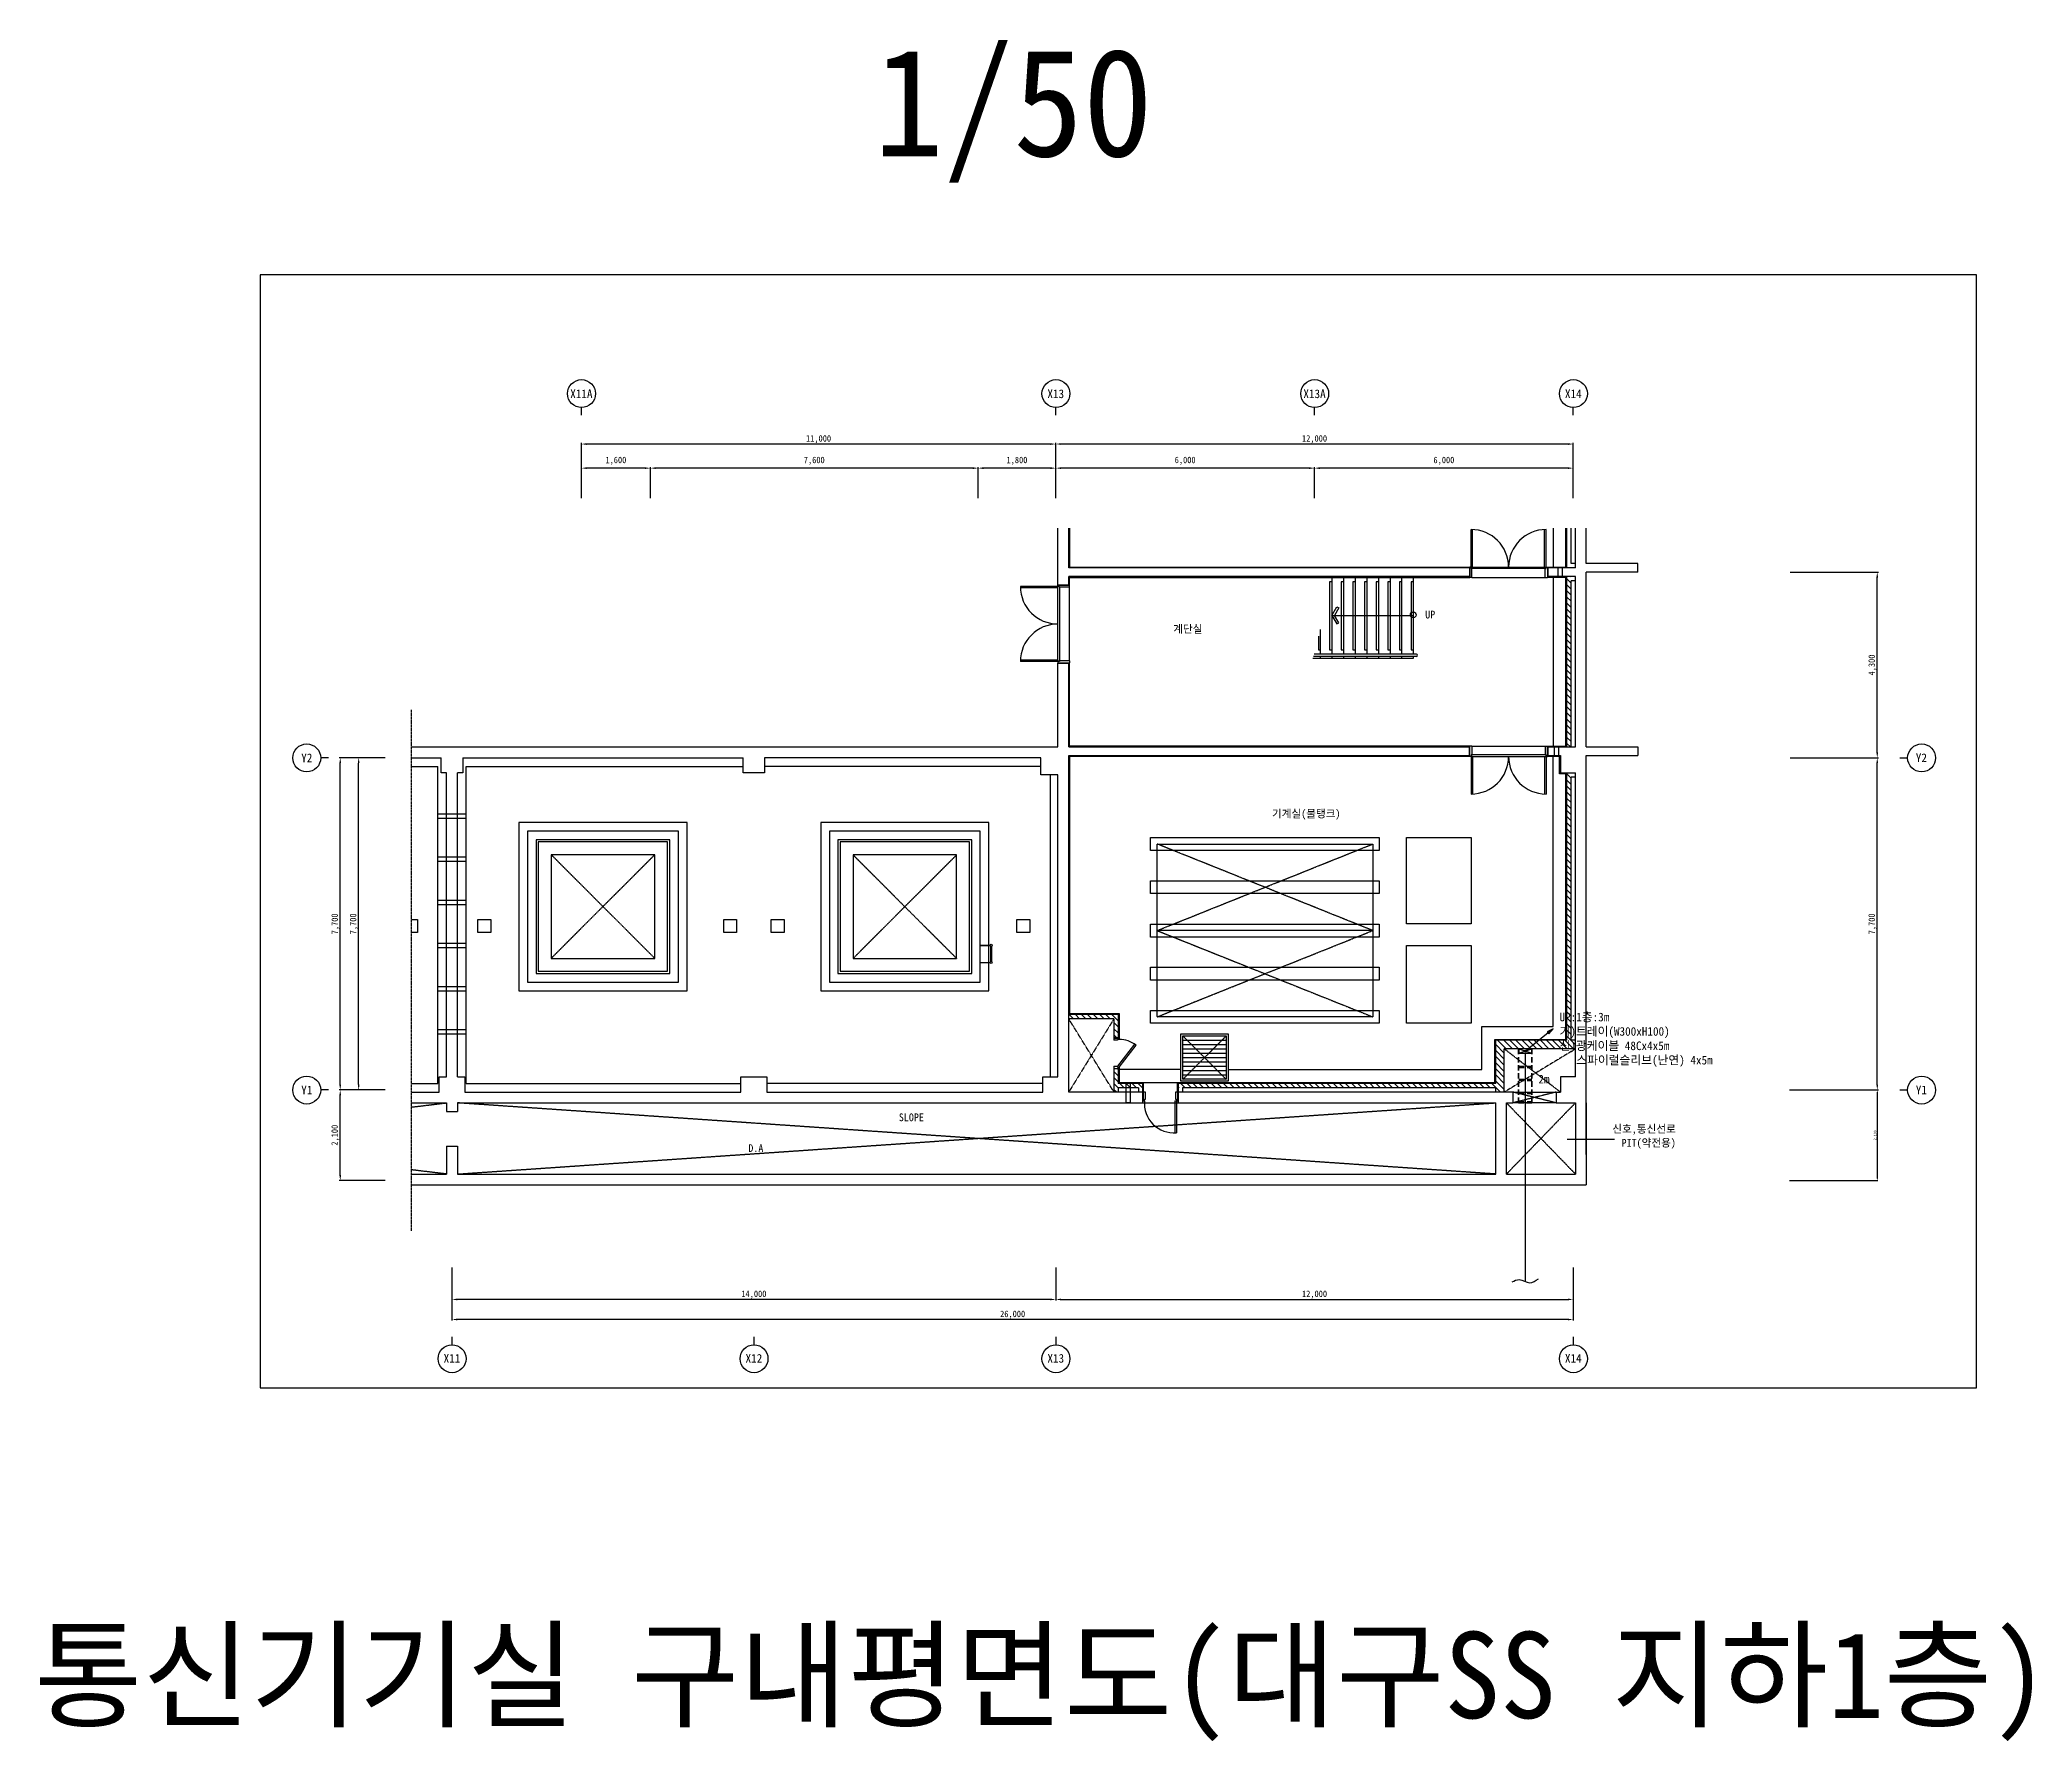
# Model space of a CAD drawing. Header units: millimetres. Extents: x -64220 to -18024, y 33494 to 72930.
import ezdxf
from ezdxf.enums import TextEntityAlignment as Align

# ---------------------------------------------------------------- set-up
doc = ezdxf.new("R2010")
doc.units = ezdxf.units.MM
for name, pattern in [('A-CENTR01', [2, 1.25, -0.25, 0.25, -0.25]), ('HID', [2.3, 1.5, -0.8]), ('HIDDEN2', [0.1875, 0.125, -0.0625])]:
    doc.linetypes.add(name, pattern=pattern)
for name, color, linetype in [('TN-LEAL', 1, 'Continuous'), ('TN-MACL', 6, 'A-CENTR01'), ('TN-TABL-LIN1', 4, 'Continuous'), ('TN-TEXT', 6, 'Continuous'), ('TT-CTRL-JUNT', 4, 'Continuous'), ('TT-TRAY', 4, 'Continuous'), ('TZ-BASE', 253, 'Continuous'), ('TZ-DIMS', 1, 'Continuous'), ('TZ-LEAL', 1, 'Continuous'), ('TZ-LEAT', 3, 'Continuous'), ('TZ-SYMB', 2, 'Continuous'), ('TZ-TEX2', 3, 'Continuous'), ('TZ-TEXT', 3, 'Continuous')]:
    doc.layers.add(name, color=color, linetype=linetype)
doc.layers.add('TX-PAPR', color=2, linetype='Continuous', plot=False)
doc.styles.get("Standard").update_dxf_attribs({"font": 'GulimChe.ttf'})
doc.dimstyles.new('D20', dxfattribs={"dimscale": 20, "dimtxt": 3, "dimasz": 2.5, "dimexe": 0.5, "dimexo": 0.5, "dimgap": 0.5, "dimtad": 1, "dimdec": 0, "dimzin": 1, "dimdsep": 46, "dimlunit": 6, "dimtxsty": 'Standard', "dimcen": 1, "dimclrd": 1, "dimclre": 1, "dimclrt": 3, "dimadec": 0, "dimazin": 0, "dimtfac": 1, "dimtdec": 0, "dimtix": 1, "dimtmove": 2, "dimatfit": 3, "dimfxl": 0, "dimtvp": 2, "dimlwd": -1, "dimlwe": -1, "dimarcsym": 0})
doc.dimstyles.new('D50', dxfattribs={"dimscale": 50, "dimtxt": 3, "dimasz": 2.5, "dimexe": 0.5, "dimexo": 0.5, "dimgap": 0.5, "dimtad": 1, "dimdec": 0, "dimzin": 1, "dimdsep": 46, "dimlunit": 6, "dimtxsty": 'Standard', "dimcen": 1, "dimclrd": 1, "dimclre": 1, "dimclrt": 3, "dimadec": 0, "dimazin": 0, "dimtfac": 1, "dimtdec": 0, "dimtix": 1, "dimtmove": 2, "dimatfit": 3, "dimfxl": 0, "dimtvp": 2, "dimlwd": -1, "dimlwe": -1, "dimarcsym": 0})
doc.dimstyles.new('ISO-25', dxfattribs={"dimscale": 50, "dimtxt": 3, "dimasz": 2, "dimexe": 0.3, "dimexo": 0.3, "dimgap": 1.25, "dimtad": 1, "dimdec": 0, "dimlunit": 6, "dimtxsty": 'Standard', "dimcen": 1, "dimdle": 0.3, "dimclrd": 1, "dimclre": 1, "dimclrt": 3, "dimaunit": 1, "dimadec": 0, "dimazin": 0, "dimtfac": 1, "dimtdec": 0, "dimtix": 1, "dimtmove": 2, "dimatfit": 3, "dimfxl": 0, "dimtvp": 2, "dimarcsym": 0})
pattern_1 = [(315, (-124605.21, 112672.57), (-70.71068, -70.71068), [])]

# ---------------------------------------------------------------- blocks, each defined once
blk = doc.blocks.new('*D1898')
at = {"layer": 'DEFPOINTS', "color": 0}
for p in [(-56828, 56289), (-56191, 56289), (-56191, 48589)]:
    blk.add_point(p, dxfattribs=at)
at = {"layer": 'TZ-DIMS', "color": 1}
for p, q in [((-56216, 56289), (-56853, 56289)), ((-56828, 48714), (-56828, 56164)), ((-56216, 48589), (-56853, 48589))]:
    blk.add_line(p, q, dxfattribs=at)
for points in [[(-56848, 56164), (-56807, 56164), (-56828, 56289)], [(-56848, 48714), (-56807, 48714), (-56828, 48589)]]:
    blk.add_solid(points, dxfattribs=at)
at = {"layer": 'TZ-DIMS', "color": 3, "insert": (-56939, 52439), "char_height": 150, "attachment_point": 5, "rotation": 90}
blk.add_mtext('7,700', dxfattribs=at)
blk = doc.blocks.new('*D1899')
at = {"layer": 'DEFPOINTS', "color": 0}
for p in [(-57255, 56289), (-56191, 56289), (-56191, 48589)]:
    blk.add_point(p, dxfattribs=at)
at = {"layer": 'TZ-DIMS', "color": 1}
for p, q in [((-56216, 56289), (-57280, 56289)), ((-57255, 48714), (-57255, 56164)), ((-56216, 48589), (-57280, 48589))]:
    blk.add_line(p, q, dxfattribs=at)
for points in [[(-57276, 56164), (-57235, 56164), (-57255, 56289)], [(-57276, 48714), (-57235, 48714), (-57255, 48589)]]:
    blk.add_solid(points, dxfattribs=at)
at = {"layer": 'TZ-DIMS', "color": 3, "insert": (-57366, 52439), "char_height": 150, "attachment_point": 5, "rotation": 90}
blk.add_mtext('7,700', dxfattribs=at)
blk = doc.blocks.new('*D1900')
at = {"layer": 'DEFPOINTS', "color": 0}
for p in [(-57255, 48589), (-56191, 48589), (-56191, 46489)]:
    blk.add_point(p, dxfattribs=at)
at = {"layer": 'TZ-DIMS', "color": 1}
for p, q in [((-56216, 48589), (-57280, 48589)), ((-57255, 46614), (-57255, 48464)), ((-56216, 46489), (-57280, 46489))]:
    blk.add_line(p, q, dxfattribs=at)
for points in [[(-57276, 48464), (-57235, 48464), (-57255, 48589)], [(-57276, 46614), (-57235, 46614), (-57255, 46489)]]:
    blk.add_solid(points, dxfattribs=at)
at = {"layer": 'TZ-DIMS', "color": 3, "insert": (-57367, 47539), "char_height": 150, "attachment_point": 5, "rotation": 90}
blk.add_mtext('2,100', dxfattribs=at)
blk = doc.blocks.new('*D2045')
at = {"layer": 'DEFPOINTS', "color": 0, "ltscale": 0.1}
for p in [(-23664, 56289), (-21616, 56289), (-23664, 48589)]:
    blk.add_point(p, dxfattribs=at)
at = {"layer": 'TZ-DIMS', "color": 1, "ltscale": 0.1}
for p, q in [((-23639, 56289), (-21591, 56289)), ((-21616, 48714), (-21616, 56164)), ((-23639, 48589), (-21591, 48589))]:
    blk.add_line(p, q, dxfattribs=at)
for points in [[(-21637, 56164), (-21595, 56164), (-21616, 56289)], [(-21637, 48714), (-21595, 48714), (-21616, 48589)]]:
    blk.add_solid(points, dxfattribs=at)
at = {"layer": 'TZ-DIMS', "color": 3, "ltscale": 0.1, "insert": (-21727, 52439), "char_height": 150, "attachment_point": 5, "rotation": 90}
blk.add_mtext('7,700', dxfattribs=at)
blk = doc.blocks.new('*D2046')
at = {"layer": 'DEFPOINTS', "color": 0, "ltscale": 0.1}
for p in [(-23664, 60589), (-21616, 60589), (-23664, 56289)]:
    blk.add_point(p, dxfattribs=at)
at = {"layer": 'TZ-DIMS', "color": 1, "ltscale": 0.1}
for p, q in [((-23639, 60589), (-21591, 60589)), ((-21616, 56414), (-21616, 60464)), ((-23639, 56289), (-21591, 56289))]:
    blk.add_line(p, q, dxfattribs=at)
for points in [[(-21637, 60464), (-21595, 60464), (-21616, 60589)], [(-21637, 56414), (-21595, 56414), (-21616, 56289)]]:
    blk.add_solid(points, dxfattribs=at)
at = {"layer": 'TZ-DIMS', "color": 3, "ltscale": 0.1, "insert": (-21727, 58439), "char_height": 150, "attachment_point": 5, "rotation": 90}
blk.add_mtext('4,300', dxfattribs=at)
blk = doc.blocks.new('*D2047')
at = {"layer": 'DEFPOINTS', "color": 0, "ltscale": 0.1}
for p in [(-40664, 63561), (-40664, 62285), (-28664, 62285)]:
    blk.add_point(p, dxfattribs=at)
at = {"layer": 'TZ-DIMS', "color": 1, "ltscale": 0.1}
for p, q in [((-40664, 62310), (-40664, 63586)), ((-28789, 63561), (-40539, 63561)), ((-28664, 62310), (-28664, 63586))]:
    blk.add_line(p, q, dxfattribs=at)
for points in [[(-40539, 63581), (-40539, 63540), (-40664, 63561)], [(-28789, 63581), (-28789, 63540), (-28664, 63561)]]:
    blk.add_solid(points, dxfattribs=at)
at = {"layer": 'TZ-DIMS', "color": 3, "ltscale": 0.1, "insert": (-34664, 63672), "char_height": 150, "attachment_point": 5, "rotation": 0}
blk.add_mtext('12,000', dxfattribs=at)
blk = doc.blocks.new('*D2048')
at = {"layer": 'DEFPOINTS', "color": 0, "ltscale": 0.1}
for p in [(-51664, 63561), (-51664, 62285), (-40664, 62285)]:
    blk.add_point(p, dxfattribs=at)
at = {"layer": 'TZ-DIMS', "color": 1, "ltscale": 0.1}
for p, q in [((-51664, 62310), (-51664, 63586)), ((-40789, 63561), (-51539, 63561)), ((-40664, 62310), (-40664, 63586))]:
    blk.add_line(p, q, dxfattribs=at)
for points in [[(-51539, 63581), (-51539, 63540), (-51664, 63561)], [(-40789, 63581), (-40789, 63540), (-40664, 63561)]]:
    blk.add_solid(points, dxfattribs=at)
at = {"layer": 'TZ-DIMS', "color": 3, "ltscale": 0.1, "insert": (-46164, 63672), "char_height": 150, "attachment_point": 5, "rotation": 0}
blk.add_mtext('11,000', dxfattribs=at)
blk = doc.blocks.new('*D2049')
at = {"layer": 'DEFPOINTS', "color": 0, "ltscale": 0.1}
for p in [(-34664, 63002), (-34664, 62285), (-28664, 62285)]:
    blk.add_point(p, dxfattribs=at)
at = {"layer": 'TZ-DIMS', "color": 1, "ltscale": 0.1}
for p, q in [((-34664, 62310), (-34664, 63027)), ((-28789, 63002), (-34539, 63002)), ((-28664, 62310), (-28664, 63027))]:
    blk.add_line(p, q, dxfattribs=at)
for points in [[(-34539, 63023), (-34539, 62982), (-34664, 63002)], [(-28789, 63023), (-28789, 62982), (-28664, 63002)]]:
    blk.add_solid(points, dxfattribs=at)
at = {"layer": 'TZ-DIMS', "color": 3, "ltscale": 0.1, "insert": (-31664, 63173), "char_height": 150, "attachment_point": 5, "rotation": 0}
blk.add_mtext('6,000', dxfattribs=at)
blk = doc.blocks.new('*D2050')
at = {"layer": 'DEFPOINTS', "color": 0, "ltscale": 0.1}
for p in [(-40664, 63002), (-40664, 62285), (-34664, 62285)]:
    blk.add_point(p, dxfattribs=at)
at = {"layer": 'TZ-DIMS', "color": 1, "ltscale": 0.1}
for p, q in [((-40664, 62310), (-40664, 63027)), ((-34789, 63002), (-40539, 63002)), ((-34664, 62310), (-34664, 63027))]:
    blk.add_line(p, q, dxfattribs=at)
for points in [[(-40539, 63023), (-40539, 62982), (-40664, 63002)], [(-34789, 63023), (-34789, 62982), (-34664, 63002)]]:
    blk.add_solid(points, dxfattribs=at)
at = {"layer": 'TZ-DIMS', "color": 3, "ltscale": 0.1, "insert": (-37664, 63173), "char_height": 150, "attachment_point": 5, "rotation": 0}
blk.add_mtext('6,000', dxfattribs=at)
blk = doc.blocks.new('*D2051')
at = {"layer": 'DEFPOINTS', "color": 0, "ltscale": 0.1}
for p in [(-42464, 63002), (-42464, 62285), (-40664, 62285)]:
    blk.add_point(p, dxfattribs=at)
at = {"layer": 'TZ-DIMS', "color": 1, "ltscale": 0.1}
for p, q in [((-42464, 62310), (-42464, 63027)), ((-40789, 63002), (-42339, 63002)), ((-40664, 62310), (-40664, 63027))]:
    blk.add_line(p, q, dxfattribs=at)
for points in [[(-42339, 63023), (-42339, 62982), (-42464, 63002)], [(-40789, 63023), (-40789, 62982), (-40664, 63002)]]:
    blk.add_solid(points, dxfattribs=at)
at = {"layer": 'TZ-DIMS', "color": 3, "ltscale": 0.1, "insert": (-41564, 63173), "char_height": 150, "attachment_point": 5, "rotation": 0}
blk.add_mtext('1,800', dxfattribs=at)
blk = doc.blocks.new('*D2052')
at = {"layer": 'DEFPOINTS', "color": 0, "ltscale": 0.1}
for p in [(-50064, 63002), (-50064, 62285), (-42464, 62285)]:
    blk.add_point(p, dxfattribs=at)
at = {"layer": 'TZ-DIMS', "color": 1, "ltscale": 0.1}
for p, q in [((-50064, 62310), (-50064, 63027)), ((-42589, 63002), (-49939, 63002)), ((-42464, 62310), (-42464, 63027))]:
    blk.add_line(p, q, dxfattribs=at)
for points in [[(-49939, 63023), (-49939, 62982), (-50064, 63002)], [(-42589, 63023), (-42589, 62982), (-42464, 63002)]]:
    blk.add_solid(points, dxfattribs=at)
at = {"layer": 'TZ-DIMS', "color": 3, "ltscale": 0.1, "insert": (-46264, 63173), "char_height": 150, "attachment_point": 5, "rotation": 0}
blk.add_mtext('7,600', dxfattribs=at)
blk = doc.blocks.new('*D2053')
at = {"layer": 'DEFPOINTS', "color": 0, "ltscale": 0.1}
for p in [(-51664, 63002), (-51664, 62285), (-50064, 62285)]:
    blk.add_point(p, dxfattribs=at)
at = {"layer": 'TZ-DIMS', "color": 1, "ltscale": 0.1}
for p, q in [((-51664, 62310), (-51664, 63027)), ((-50189, 63002), (-51539, 63002)), ((-50064, 62310), (-50064, 63027))]:
    blk.add_line(p, q, dxfattribs=at)
for points in [[(-51539, 63023), (-51539, 62982), (-51664, 63002)], [(-50189, 63023), (-50189, 62982), (-50064, 63002)]]:
    blk.add_solid(points, dxfattribs=at)
at = {"layer": 'TZ-DIMS', "color": 3, "ltscale": 0.1, "insert": (-50864, 63173), "char_height": 150, "attachment_point": 5, "rotation": 0}
blk.add_mtext('1,600', dxfattribs=at)
blk = doc.blocks.new('*D2042')
at = {"layer": 'DEFPOINTS', "color": 0, "ltscale": 0.1}
for p in [(-40664, 44500), (-28664, 44500), (-28664, 43732)]:
    blk.add_point(p, dxfattribs=at)
at = {"layer": 'TZ-DIMS', "color": 1, "ltscale": 0.1}
for p, q in [((-40664, 44475), (-40664, 43707)), ((-28664, 44475), (-28664, 43707)), ((-40539, 43732), (-28789, 43732))]:
    blk.add_line(p, q, dxfattribs=at)
for points in [[(-40539, 43753), (-40539, 43712), (-40664, 43732)], [(-28789, 43753), (-28789, 43712), (-28664, 43732)]]:
    blk.add_solid(points, dxfattribs=at)
at = {"layer": 'TZ-DIMS', "color": 3, "ltscale": 0.1, "insert": (-34664, 43844), "char_height": 150, "attachment_point": 5}
blk.add_mtext('12,000', dxfattribs=at)
blk = doc.blocks.new('*D2043')
at = {"layer": 'DEFPOINTS', "color": 0, "ltscale": 0.1}
for p in [(-54664, 44500), (-40664, 44500), (-54664, 43732)]:
    blk.add_point(p, dxfattribs=at)
at = {"layer": 'TZ-DIMS', "color": 1, "ltscale": 0.1}
for p, q in [((-54664, 44475), (-54664, 43707)), ((-40664, 44475), (-40664, 43707)), ((-40789, 43732), (-54539, 43732))]:
    blk.add_line(p, q, dxfattribs=at)
for points in [[(-54539, 43753), (-54539, 43712), (-54664, 43732)], [(-40789, 43753), (-40789, 43712), (-40664, 43732)]]:
    blk.add_solid(points, dxfattribs=at)
at = {"layer": 'TZ-DIMS', "color": 3, "ltscale": 0.1, "insert": (-47664, 43844), "char_height": 150, "attachment_point": 5, "rotation": 0}
blk.add_mtext('14,000', dxfattribs=at)
blk = doc.blocks.new('*D2044')
at = {"layer": 'DEFPOINTS', "color": 0, "ltscale": 0.1}
for p in [(-54664, 44500), (-28664, 44500), (-54664, 43267)]:
    blk.add_point(p, dxfattribs=at)
at = {"layer": 'TZ-DIMS', "color": 1, "ltscale": 0.1}
for p, q in [((-54664, 44475), (-54664, 43242)), ((-28664, 44475), (-28664, 43242)), ((-28789, 43267), (-54539, 43267))]:
    blk.add_line(p, q, dxfattribs=at)
for points in [[(-54539, 43288), (-54539, 43247), (-54664, 43267)], [(-28789, 43288), (-28789, 43247), (-28664, 43267)]]:
    blk.add_solid(points, dxfattribs=at)
at = {"layer": 'TZ-DIMS', "color": 3, "ltscale": 0.1, "insert": (-41664, 43379), "char_height": 150, "attachment_point": 5, "rotation": 0}
blk.add_mtext('26,000', dxfattribs=at)
blk = doc.blocks.new('*D2054')
at = {"layer": 'DEFPOINTS', "color": 0}
for p in [(-23664, 48589), (-23664, 46489), (-21616, 46489)]:
    blk.add_point(p, dxfattribs=at)
at = {"layer": 'TZ-DIMS', "color": 1}
for p, q in [((-23654, 48589), (-21606, 48589)), ((-21616, 48539), (-21616, 46539)), ((-23654, 46489), (-21606, 46489))]:
    blk.add_line(p, q, dxfattribs=at)
for points in [[(-21624, 48539), (-21607, 48539), (-21616, 48589)], [(-21624, 46539), (-21607, 46539), (-21616, 46489)]]:
    blk.add_solid(points, dxfattribs=at)
at = {"layer": 'TZ-DIMS', "color": 3, "insert": (-21660, 47539), "char_height": 60, "attachment_point": 5, "rotation": 90}
blk.add_mtext('2,100', dxfattribs=at)

msp = doc.modelspace()

# ---------------------------------------------------------------- hatches: boundary and pattern name
at = {"layer": 'TZ-BASE'}
h = msp.add_hatch(dxfattribs=at)
h.set_pattern_fill('ANSI31', color=256, scale=100, style=0)
h.set_pattern_definition(pattern_1)
h.paths.add_polyline_path([(-28714, 56539.4), (-28814, 56539.4), (-28814, 59119), (-28714, 59119)])
h.paths.add_polyline_path([(-28714, 59119), (-28814, 59119), (-28814, 60489.4), (-28714, 60489.4)])
h = msp.add_hatch(dxfattribs=at)
h.set_pattern_fill('ANSI31', color=256, scale=100, style=0)
h.set_pattern_definition(pattern_1)
h.paths.add_polyline_path([(-39214, 49799.4), (-39314, 49799.4), (-39314, 50239.4), (-40364, 50239.4), (-40364, 50339.4), (-39214, 50339.4)])
h.paths.add_polyline_path([(-30264, 48539.4), (-30464, 48539.4), (-30464, 48639.4), (-36299.1, 48639.4), (-36299.1, 48739.4), (-30464, 48739.4), (-30464, 49739.4), (-29352.6, 49739.4), (-29352.6, 49539.4), (-30264, 49539.4)])
h.paths.add_polyline_path([(-28614, 49539.4), (-29352.6, 49539.4), (-29352.6, 49739.4), (-28814, 49739.4), (-28814, 53465), (-28714, 53465), (-28714, 49739.4), (-28614, 49739.4)])
h.paths.add_polyline_path([(-37826.4, 48639.4), (-37826.4, 48739.4), (-36299.1, 48739.4), (-36299.1, 48639.4)])
h.paths.add_polyline_path([(-38646.4, 48739.4), (-38646.4, 48639.4), (-39214, 48639.4), (-39214, 48539.4), (-39314, 48539.4), (-39314, 49079.4), (-39214, 49079.4), (-39214, 48739.4)])
h.paths.add_polyline_path([(-28714, 55939.4), (-28814, 55939.4), (-28814, 53465), (-28714, 53465)])
at = {"layer": 'TZ-SYMB'}
msp.add_hatch(color=256, dxfattribs=at).paths.add_polyline_path([(-29132.2, 50004), (-29267, 49935.8), (-29228.2, 49887.3)])

# ---------------------------------------------------------------- linework, layer by layer
at = {"layer": 'TN-MACL', "ltscale": 5, "flags": 128}
msp.add_lwpolyline([(-55600.1, 45324.6), (-55600.1, 57402)], dxfattribs=at)
at = {"layer": 'TN-TABL-LIN1', "const_width": 30, "flags": 128}
msp.add_lwpolyline([(-29774.4, 49439.4), (-29774.4, 44146.4)], dxfattribs=at)
at = {"layer": 'TN-TABL-LIN1'}
msp.add_spline([(-30083.5, 44137.6), (-29917.3, 44193), (-29677.3, 44119.2), (-29474.3, 44211.4)], degree=3, dxfattribs=at)
at = {"layer": 'TT-CTRL-JUNT', "ltscale": 3}
msp.add_lwpolyline([(-29624.4, 49439.4), (-29624.4, 49539.4), (-29924.4, 49539.4), (-29924.4, 49439.4)], close=True, dxfattribs=at)
for points in [[(-29924.4, 49539.4), (-29624.4, 49439.4)], [(-29924.4, 49439.4), (-29624.4, 49539.4)]]:
    msp.add_lwpolyline(points, dxfattribs=at)
at = {"layer": 'TT-TRAY', "linetype": 'HIDDEN2', "ltscale": 1000}
for p, q in [((-29924.4, 49139.4), (-29624.4, 49139.4)), ((-29924.4, 49109.4), (-29624.4, 49109.4)), ((-29924.4, 48839.4), (-29624.4, 48839.4)), ((-29924.4, 48809.4), (-29624.4, 48809.4)), ((-29924.4, 48539.4), (-29624.4, 48539.4)), ((-29924.4, 48509.4), (-29624.4, 48509.4)), ((-29934.4, 48289.4), (-29614.4, 48289.4)), ((-29924.4, 48319.4), (-29624.4, 48319.4))]:
    msp.add_line(p, q, dxfattribs=at)
for points in [[(-29934.4, 48289.4), (-29934.4, 49539.4)], [(-29924.4, 48289.4), (-29924.4, 49539.4)], [(-29624.4, 48289.4), (-29624.4, 49539.4)], [(-29614.4, 48289.4), (-29614.4, 49539.4)]]:
    msp.add_lwpolyline(points, dxfattribs=at)
at = {"layer": 'TX-PAPR'}
msp.add_lwpolyline([(-59113.3, 41684.2), (-19313.3, 41684.2), (-19313.3, 67484.2), (-59113.3, 67484.2)], close=True, dxfattribs=at)
at = {"layer": 'TZ-BASE'}
for p, q in [((-40614, 60299.4), (-40614, 61607.5)), ((-40364, 60689.4), (-40364, 61607.5)), ((-40344, 61607.5), (-40344, 60709.4)), ((-31034.6, 60709.4), (-31034.6, 61580)), ((-30999.4, 60709.4), (-30999.4, 61579.3)), ((-29328.6, 60709.4), (-29328.6, 61579.3)), ((-29293.4, 60709.4), (-29293.4, 61580)), ((-29134, 61607.5), (-29134, 60709.4)), ((-28834, 60709.4), (-28834, 61607.5)), ((-28814, 60689.4), (-28814, 61607.5)), ((-28714, 60789.4), (-28714, 61607.5)), ((-28614, 60689.4), (-28614, 61607.5)), ((-28364, 60789.4), (-28364, 61607.5)), ((-31074, 60689.4), (-40364, 60689.4)), ((-40344, 60709.4), (-31064, 60709.4)), ((-31074, 60689.4), (-31074, 60489.4)), ((-31064, 60709.4), (-31064, 60469.4)), ((-31034.6, 60709.4), (-31064, 60709.4)), ((-30999.4, 60709.4), (-31034.6, 60709.4)), ((-31034.6, 60673.5), (-31034.6, 60709.4)), ((-31014.1, 60673.5), (-31034.6, 60673.5)), ((-31014.1, 60469.4), (-31014.1, 60673.5)), ((-29313.9, 60673.5), (-31014.1, 60673.5)), ((-30999.4, 60709.4), (-29328.6, 60709.4)), ((-29328.6, 60709.4), (-29293.4, 60709.4)), ((-29313.9, 60469.4), (-29313.9, 60673.5)), ((-29313.9, 60673.5), (-29293.4, 60673.5)), ((-29293.4, 60673.5), (-29293.4, 60709.4)), ((-29293.4, 60709.4), (-29264, 60709.4)), ((-29264, 60709.4), (-29264, 60469.4)), ((-29264, 60709.4), (-28834, 60709.4)), ((-28614, 60689.4), (-29254, 60689.4)), ((-29254, 60689.4), (-29254, 60489.4)), ((-29024.7, 60689.4), (-29024.7, 60489.4)), ((-28924.7, 60689.4), (-28924.7, 60489.4)), ((-28614, 60789.4), (-28714, 60789.4)), ((-27164, 60789.4), (-28364, 60789.4)), ((-27164, 60589.4), (-28364, 60589.4)), ((-28364, 56539.4), (-28364, 60589.4)), ((-27164, 60589.4), (-27164, 60789.4)), ((-40614, 60260), (-41484.6, 60260)), ((-40614, 60224.8), (-41483.9, 60224.8)), ((-40614, 60299.4), (-40364, 60299.4)), ((-40614, 60289.4), (-40344, 60289.4)), ((-40614, 60260), (-40614, 60289.4)), ((-40614, 60224.8), (-40614, 60260)), ((-40578.1, 60260), (-40614, 60260)), ((-40614, 58554), (-40614, 60224.8)), ((-40578.1, 60239.5), (-40578.1, 60260)), ((-40344, 60239.5), (-40578.1, 60239.5)), ((-40578.1, 60239.5), (-40578.1, 58539.3)), ((-31074, 60489.4), (-40364, 60489.4)), ((-40364, 60299.4), (-40364, 60489.4)), ((-40344, 60289.4), (-40344, 60469.4)), ((-40344, 60469.4), (-31064, 60469.4)), ((-40344, 60239.5), (-40344, 60289.4)), ((-40344, 58539.3), (-40344, 60239.5)), ((-34264, 60369.4), (-34314, 60369.4)), ((-34314, 60369.4), (-34314, 58789.4)), ((-34264, 60469.4), (-34264, 58689.4)), ((-33994, 60369.4), (-34044, 60369.4)), ((-34044, 60369.4), (-34044, 58789.4)), ((-33994, 60469.4), (-33994, 58689.4)), ((-33724, 60369.4), (-33774, 60369.4)), ((-33774, 60369.4), (-33774, 58789.4)), ((-33724, 60469.4), (-33724, 58689.4)), ((-33454, 60369.4), (-33504, 60369.4)), ((-33504, 60369.4), (-33504, 58789.4)), ((-33454, 60469.4), (-33454, 58689.4)), ((-33184, 60369.4), (-33234, 60369.4)), ((-33234, 60369.4), (-33234, 58789.4)), ((-33184, 60469.4), (-33184, 58689.4)), ((-32914, 60369.4), (-32964, 60369.4)), ((-32964, 60369.4), (-32964, 58789.4)), ((-32914, 60469.4), (-32914, 58689.4)), ((-32644, 60369.4), (-32694, 60369.4)), ((-32694, 60369.4), (-32694, 58789.4)), ((-32644, 60469.4), (-32644, 58689.4)), ((-32374, 60369.4), (-32424, 60369.4)), ((-32424, 60369.4), (-32424, 58789.4)), ((-32374, 60469.4), (-32374, 58689.4)), ((-31014.1, 60469.4), (-31064, 60469.4)), ((-31014.1, 60469.4), (-29313.9, 60469.4)), ((-29313.9, 60469.4), (-29264, 60469.4)), ((-28834, 60469.4), (-29264, 60469.4)), ((-28614, 60489.4), (-29254, 60489.4)), ((-29134, 60469.4), (-29134, 56559.4)), ((-28834, 56559.4), (-28834, 60469.4)), ((-28814, 56539.4), (-28814, 60489.4)), ((-28714, 56539.4), (-28714, 60389.4)), ((-28614, 60389.4), (-28714, 60389.4)), ((-28614, 56539.4), (-28614, 60489.4)), ((-34264, 59589.4), (-34148.7, 59789.2)), ((-34099, 59760.5), (-34198, 59589)), ((-34148.7, 59789.2), (-34099, 59760.5)), ((-34534, 59262.9), (-34534, 58689.4)), ((-34264, 59589.4), (-32374, 59589.4)), ((-34264, 59589.4), (-34148.7, 59389.6)), ((-34099, 59418.3), (-34198, 59589.8)), ((-34148.7, 59389.6), (-34099, 59418.3)), ((-32299, 58689.4), (-34675.5, 58689.4)), ((-34572.7, 59105.9), (-34572.7, 58789.4)), ((-34572.7, 58789.4), (-34534, 58789.4)), ((-34314, 58789.4), (-34264, 58789.4)), ((-34044, 58789.4), (-33994, 58789.4)), ((-33774, 58789.4), (-33724, 58789.4)), ((-33504, 58789.4), (-33454, 58789.4)), ((-33234, 58789.4), (-33184, 58789.4)), ((-32964, 58789.4), (-32914, 58789.4)), ((-32694, 58789.4), (-32644, 58789.4)), ((-32424, 58789.4), (-32374, 58789.4)), ((-40614, 58518.8), (-41484.6, 58518.8)), ((-40614, 58554), (-41483.9, 58554)), ((-40614, 58554), (-40614, 58518.8)), ((-40578.1, 58518.8), (-40614, 58518.8)), ((-40614, 58518.8), (-40614, 58489.4)), ((-40614, 58489.4), (-40344, 58489.4)), ((-40614, 56539.4), (-40614, 58479.4)), ((-40614, 58479.4), (-40364, 58479.4)), ((-40344, 58539.3), (-40578.1, 58539.3)), ((-40578.1, 58539.3), (-40578.1, 58518.8)), ((-40364, 56539.4), (-40364, 58479.4)), ((-40344, 58539.3), (-40344, 58489.4)), ((-40344, 56559.4), (-40344, 58489.4)), ((-32374, 58589.4), (-34700.2, 58589.4)), ((-32299, 58639.4), (-34687.8, 58639.4)), ((-34534, 58639.4), (-34534, 58589.4)), ((-34264, 58639.4), (-34264, 58589.4)), ((-33994, 58639.4), (-33994, 58589.4)), ((-33724, 58639.4), (-33724, 58589.4)), ((-33454, 58639.4), (-33454, 58589.4)), ((-33184, 58639.4), (-33184, 58589.4)), ((-32914, 58639.4), (-32914, 58589.4)), ((-32644, 58639.4), (-32644, 58589.4)), ((-32374, 58639.4), (-32374, 58589.4)), ((-55600.1, 56539.4), (-40614, 56539.4)), ((-40364, 56539.4), (-31074, 56539.4)), ((-31064, 56559.4), (-40344, 56559.4)), ((-31074, 56339.4), (-31074, 56539.4)), ((-31074, 56339.4), (-31074, 56539.4)), ((-31014.1, 56559.4), (-31064, 56559.4)), ((-31064, 56319.4), (-31064, 56559.4)), ((-31014.1, 56559.4), (-31014.1, 56355.3)), ((-31014.1, 56559.4), (-29313.9, 56559.4)), ((-29313.9, 56559.4), (-29264, 56559.4)), ((-29313.9, 56559.4), (-29313.9, 56355.3)), ((-29264, 56319.4), (-29264, 56559.4)), ((-29264, 56559.4), (-28834, 56559.4)), ((-29264, 56319.4), (-29264, 56559.4)), ((-29254, 56539.4), (-29254, 56339.4)), ((-29254, 56539.4), (-28614, 56539.4)), ((-29100.4, 56339.4), (-29100.4, 56539.4)), ((-29000.4, 56339.4), (-29000.4, 56539.4)), ((-28364, 56539.4), (-27164, 56539.4)), ((-27164, 56539.4), (-27164, 56339.4)), ((-55600.1, 56289.4), (-54914, 56289.4)), ((-55600.1, 56089.4), (-54989, 56089.4)), ((-54989, 48739.4), (-54989, 56089.4)), ((-54789, 48889.4), (-54789, 55939.4)), ((-54539, 48889.4), (-54539, 55939.4)), ((-54414, 56289.4), (-47914, 56289.4)), ((-54339, 48739.4), (-54339, 56089.4)), ((-54339, 56089.4), (-47914, 56089.4)), ((-47914, 55939.4), (-47914, 56289.4)), ((-47664, 55939.4), (-47914, 55939.4)), ((-47414, 55939.4), (-47664, 55939.4)), ((-41014, 56289.4), (-47414, 56289.4)), ((-47414, 56289.4), (-47414, 55939.4)), ((-41014, 56089.4), (-47414, 56089.4)), ((-41014, 55889.4), (-41014, 56289.4)), ((-40364, 56339.4), (-31074, 56339.4)), ((-40364, 48539.4), (-40364, 56339.4)), ((-31064, 56319.4), (-40344, 56319.4)), ((-40344, 56319.4), (-40344, 50359.4)), ((-31034.6, 56319.4), (-31064, 56319.4)), ((-31014.1, 56355.3), (-31034.6, 56355.3)), ((-31034.6, 56355.3), (-31034.6, 56319.4)), ((-30999.4, 56319.4), (-31034.6, 56319.4)), ((-31034.6, 56319.4), (-31034.6, 55448.8)), ((-29313.9, 56355.3), (-31014.1, 56355.3)), ((-30999.4, 56319.4), (-30999.4, 55449.5)), ((-30999.4, 56319.4), (-29328.6, 56319.4)), ((-29328.6, 56319.4), (-29293.4, 56319.4)), ((-29328.6, 56319.4), (-29328.6, 55449.5)), ((-29313.9, 56355.3), (-29293.4, 56355.3)), ((-29293.4, 56355.3), (-29293.4, 56319.4)), ((-29293.4, 56319.4), (-29293.4, 55448.8)), ((-29293.4, 56319.4), (-29264, 56319.4)), ((-28984, 56319.4), (-29264, 56319.4)), ((-29254, 56339.4), (-28964, 56339.4)), ((-29134, 50059.4), (-29134, 56319.4)), ((-28984, 56271.1), (-28984, 56319.5)), ((-28984, 55919.4), (-28984, 56319.4)), ((-28984, 55919.4), (-28984, 56319.4)), ((-28834, 55919.4), (-28984, 55919.4)), ((-28834, 55919.4), (-28984, 55919.4)), ((-28964, 56339.4), (-28964, 55939.4)), ((-28964, 56339.4), (-28964, 55939.4)), ((-28964, 55939.4), (-28614, 55939.4)), ((-28964, 55939.4), (-28614, 55939.4)), ((-28834, 49759.4), (-28834, 55919.4)), ((-28814, 49739.4), (-28814, 55939.4)), ((-28614, 48889.4), (-28614, 55939.4)), ((-28364, 47089.4), (-28364, 56339.4)), ((-28364, 56339.4), (-27164, 56339.4)), ((-40614, 55889.4), (-41014, 55889.4)), ((-40789, 48889.4), (-40789, 55889.4)), ((-40614, 48889.4), (-40614, 55889.4)), ((-28714, 49739.4), (-28714, 55839.4)), ((-28614, 55839.4), (-28714, 55839.4)), ((-42414, 54589.4), (-45914, 54589.4)), ((-45914, 54589.4), (-45914, 51089.4)), ((-42414, 51089.4), (-42414, 54589.4)), ((-49614, 54389.4), (-52714, 54389.4)), ((-52714, 54389.4), (-52714, 51289.4)), ((-49664, 54339.4), (-52664, 54339.4)), ((-52664, 54339.4), (-52664, 51339.4)), ((-49664, 51339.4), (-49664, 54339.4)), ((-49614, 51289.4), (-49614, 54389.4)), ((-42614, 54389.4), (-45714, 54389.4)), ((-45714, 54389.4), (-45714, 51289.4)), ((-42664, 54339.4), (-45664, 54339.4)), ((-45664, 54339.4), (-45664, 51339.4)), ((-42664, 51339.4), (-42664, 54339.4)), ((-42614, 51289.4), (-42614, 54389.4)), ((-49964, 54039.4), (-52364, 54039.4)), ((-52364, 54039.4), (-52364, 51639.4)), ((-49964, 51639.4), (-49964, 54039.4)), ((-42964, 54039.4), (-45364, 54039.4)), ((-45364, 54039.4), (-45364, 51639.4)), ((-42964, 51639.4), (-42964, 54039.4)), ((-33313.9, 52283.5), (-38313.9, 52283.5)), ((-42413, 51945.4), (-42187.8, 51945.4)), ((-42413, 51939.4), (-42187.8, 51939.4)), ((-42175.5, 51920.8), (-42175.5, 51564.1)), ((-42150.5, 51920.8), (-42150.5, 51564.1)), ((-52714, 51289.4), (-49614, 51289.4)), ((-52664, 51339.4), (-49664, 51339.4)), ((-52364, 51639.4), (-49964, 51639.4)), ((-45714, 51289.4), (-42614, 51289.4)), ((-45664, 51339.4), (-42664, 51339.4)), ((-45364, 51639.4), (-42964, 51639.4)), ((-42413, 51545.4), (-42187.8, 51545.4)), ((-42413, 51539.4), (-42187.8, 51539.4)), ((-45914, 51089.4), (-42414, 51089.4)), ((-40344, 50359.4), (-39194, 50359.4)), ((-39194, 50359.4), (-39194, 49789.4)), ((-39214, 50339.4), (-40364, 50339.4)), ((-39314, 50239.4), (-40364, 50239.4)), ((-39314, 50239.4), (-39314, 49799.4)), ((-39214, 50339.4), (-39214, 49799.4)), ((-30784, 49059.4), (-30784, 50059.4)), ((-30784, 50059.4), (-29134, 50059.4)), ((-39214, 49799.4), (-39314, 49799.4)), ((-39314, 49789.4), (-39314, 49739.5)), ((-39314, 49789.4), (-39194, 49789.4)), ((-39229.9, 49739.5), (-39314, 49739.5)), ((-39229.9, 49760), (-39229.9, 49739.5)), ((-39194, 49760), (-39229.9, 49760)), ((-39229.9, 49760), (-39229.9, 49739.5)), ((-39221.9, 49140.3), (-38831.7, 49647.9)), ((-39194, 49789.4), (-39194, 49760)), ((-39194, 49118.8), (-38803.2, 49627.2)), ((-37714.4, 49739.4), (-36714.4, 49739.4)), ((-37714.4, 49639.4), (-36714.4, 49639.4)), ((-37714.4, 49539.4), (-36714.4, 49539.4)), ((-37714.4, 49439.4), (-36714.4, 49439.4)), ((-30484, 48759.4), (-30484, 49759.4)), ((-30484, 49759.4), (-28834, 49759.4)), ((-28814, 49739.4), (-30464, 49739.4)), ((-30464, 48739.4), (-30464, 49739.4)), ((-28614, 49539.4), (-30264, 49539.4)), ((-30264, 48539.4), (-30264, 49539.4)), ((-28614, 49739.4), (-28714, 49739.4)), ((-39314, 49139.3), (-39314, 49089.4)), ((-39314, 49139.3), (-39229.9, 49139.3)), ((-39314, 49089.4), (-39194, 49089.4)), ((-39314, 49079.4), (-39314, 48539.4)), ((-39214, 49079.4), (-39314, 49079.4)), ((-39229.9, 49139.3), (-39229.9, 49118.8)), ((-39229.9, 49118.8), (-39194, 49118.8)), ((-39214, 49079.4), (-39214, 48739.4)), ((-39194, 49118.8), (-39194, 49089.4)), ((-39194, 49089.4), (-39194, 48759.4)), ((-37771.4, 49059.4), (-39194, 49059.4)), ((-37714.4, 49339.4), (-36714.4, 49339.4)), ((-37714.4, 49239.4), (-36714.4, 49239.4)), ((-37714.4, 49139.4), (-36714.4, 49139.4)), ((-37714.4, 49039.4), (-36714.4, 49039.4)), ((-36664.4, 49059.4), (-30784, 49059.4)), ((-55600.1, 48739.4), (-54989, 48739.4)), ((-55600.1, 48539.4), (-54964, 48539.4)), ((-54364, 48539.4), (-47964, 48539.4)), ((-54339, 48739.4), (-47964, 48739.4)), ((-40964, 48739.4), (-47364, 48739.4)), ((-47364, 48539.4), (-40964, 48539.4)), ((-38646.4, 48539.4), (-40364, 48539.4)), ((-38646.4, 48739.4), (-39214, 48739.4)), ((-38746.4, 48639.4), (-39214, 48639.4)), ((-39214, 48639.4), (-39214, 48539.4)), ((-39194, 48759.4), (-30484, 48759.4)), ((-39030.2, 48289.4), (-39030.2, 48739.4)), ((-38930.2, 48289.4), (-38930.2, 48739.4)), ((-38746.4, 48639.4), (-38746.4, 48539.4)), ((-38646.4, 48539.4), (-38746.4, 48539.4)), ((-38646.4, 48539.4), (-38646.4, 48739.4)), ((-38646.4, 48289.4), (-38646.4, 48539.4)), ((-38626.4, 48539.4), (-38626.4, 48759.4)), ((-37846.4, 48759.4), (-37846.4, 48539.4)), ((-30464, 48739.4), (-37826.4, 48739.4)), ((-37826.4, 48739.4), (-37826.4, 48539.4)), ((-30064, 48539.4), (-37826.4, 48539.4)), ((-37826.4, 48539.4), (-37826.4, 48289.4)), ((-37726.4, 48539.4), (-37826.4, 48539.4)), ((-30464, 48639.4), (-37726.4, 48639.4)), ((-37726.4, 48639.4), (-37726.4, 48539.4)), ((-37714.4, 48939.4), (-36714.4, 48939.4)), ((-30464, 48539.4), (-30464, 48639.4)), ((-30064, 48539.4), (-30064, 48289.4)), ((-29064, 48539.4), (-29064, 48289.4)), ((-29064, 48539.4), (-28964, 48539.4)), ((-55600.1, 48289.4), (-54789, 48289.4)), ((-54789, 48289.4), (-54789, 48089.4)), ((-54789, 48089.4), (-54539, 48089.4)), ((-54539, 48289.4), (-54539, 48089.4)), ((-54539, 48289.4), (-38646.4, 48289.4)), ((-38930.2, 48289.4), (-39030.2, 48289.4)), ((-38646.4, 48289.4), (-37826.4, 48289.4)), ((-38607.1, 48375.3), (-38586.6, 48375.3)), ((-37901.1, 48339.4), (-37865.8, 48339.4)), ((-37901.1, 48339.4), (-37901.1, 47598.9)), ((-37865.8, 48339.4), (-37865.8, 47598.2)), ((-37826.4, 48289.4), (-30464, 48289.4)), ((-30464, 46639.4), (-30464, 48289.4)), ((-30214, 48289.4), (-30064, 48289.4)), ((-30214, 46639.4), (-30214, 48289.4)), ((-29064, 48289.4), (-28614, 48289.4)), ((-28614, 48289.4), (-28614, 47339.4)), ((-28614, 48289.4), (-28614, 46639.4)), ((-28364, 48289.4), (-28364, 46389.4)), ((-54789, 47289.4), (-54789, 46639.4)), ((-54789, 47289.4), (-54539, 47289.4)), ((-54539, 47289.4), (-54539, 46639.4)), ((-55600.1, 46639.4), (-54789, 46639.4)), ((-55600.1, 46389.4), (-28364, 46389.4)), ((-54539, 46639.4), (-30464, 46639.4)), ((-30214, 46639.4), (-28614, 46639.4))]:
    msp.add_line(p, q, dxfattribs=at)
at = {"layer": 'TZ-BASE', "linetype": 'HID'}
for p, q in [((-54989, 54989.4), (-54339, 54989.4)), ((-54989, 54889.4), (-54339, 54889.4)), ((-33313.9, 52283.5), (-38313.9, 54289.5)), ((-38313.9, 52283.5), (-33313.9, 54289.5)), ((-54989, 53989.4), (-54339, 53989.4)), ((-54989, 53889.4), (-54339, 53889.4)), ((-49964, 54039.4), (-52364, 51639.4)), ((-52364, 54039.4), (-49964, 51639.4)), ((-42964, 54039.4), (-45364, 51639.4)), ((-45364, 54039.4), (-42964, 51639.4)), ((-54989, 52989.4), (-54339, 52989.4)), ((-54989, 52889.4), (-54339, 52889.4)), ((-38313.9, 52283.5), (-33313.9, 50283.5)), ((-38313.9, 50283.5), (-33313.9, 52283.5)), ((-54989, 51989.4), (-54339, 51989.4)), ((-54989, 51889.4), (-54339, 51889.4)), ((-54989, 50989.4), (-54339, 50989.4)), ((-54989, 50889.4), (-54339, 50889.4)), ((-54989, 49989.4), (-54339, 49989.4)), ((-39314, 48539.4), (-40364, 50239.4)), ((-39314, 50239.4), (-40364, 48539.4)), ((-54989, 49889.4), (-54339, 49889.4)), ((-37714.4, 49839.4), (-36714.4, 48839.4)), ((-37714.4, 48839.4), (-36714.4, 49839.4)), ((-28614, 49539.4), (-30264, 48539.4)), ((-28964, 48539.4), (-30264, 49539.4)), ((-29064, 48539.4), (-30064, 48289.4)), ((-29064, 48289.4), (-30064, 48539.4)), ((-30064, 48539.4), (-29064, 48539.4)), ((-55600.1, 48192.1), (-54789, 48289.4)), ((-54539, 46639.4), (-30464, 48289.4)), ((-30464, 46639.4), (-54539, 48289.4)), ((-28614, 46639.4), (-30214, 48289.4)), ((-30214, 46639.4), (-28614, 48289.4)), ((-29064, 48289.4), (-30064, 48289.4)), ((-54789, 46639.4), (-55600.1, 46736.7))]:
    msp.add_line(p, q, dxfattribs=at)
at = {"layer": 'TZ-BASE'}
for points in [[(-54789, 55939.4), (-54914, 55939.4), (-54914, 56289.4)], [(-54414, 56289.4), (-54414, 55939.4), (-54539, 55939.4)], [(-55600.1, 52539.4), (-55464, 52539.4), (-55464, 52239.4), (-55600.1, 52239.4)], [(-54064, 52239.4), (-54064, 52539.4), (-53764, 52539.4), (-53764, 52239.4), (-54064, 52239.4)], [(-48364, 52239.4), (-48364, 52539.4), (-48064, 52539.4), (-48064, 52239.4), (-48364, 52239.4)], [(-47264, 52239.4), (-47264, 52539.4), (-46964, 52539.4), (-46964, 52239.4), (-47264, 52239.4)], [(-41564, 52239.4), (-41564, 52539.4), (-41264, 52539.4), (-41264, 52239.4), (-41564, 52239.4)], [(-54964, 48539.4), (-54964, 48889.4), (-54789, 48889.4)], [(-54539, 48889.4), (-54364, 48889.4), (-54364, 48539.4)], [(-47964, 48539.4), (-47964, 48889.4), (-47664, 48889.4)], [(-47664, 48889.4), (-47364, 48889.4), (-47364, 48539.4)], [(-40964, 48539.4), (-40964, 48889.4), (-40614, 48889.4)], [(-28614, 48889.4), (-28964, 48889.4), (-28964, 48539.4)]]:
    msp.add_lwpolyline(points, dxfattribs=at)
for points in [[(-53114, 50889.4), (-49214, 50889.4), (-49214, 54789.4), (-53114, 54789.4)], [(-52914, 51089.4), (-49414, 51089.4), (-49414, 54589.4), (-52914, 54589.4)], [(-46114, 50889.4), (-42214, 50889.4), (-42214, 54789.4), (-46114, 54789.4)], [(-38463.9, 54439.5), (-33163.9, 54439.5), (-33163.9, 54139.5), (-38463.9, 54139.5)], [(-32529.7, 54439.5), (-31029.7, 54439.5), (-31029.7, 52439.5), (-32529.7, 52439.5)], [(-38463.9, 53439.5), (-33163.9, 53439.5), (-33163.9, 53139.5), (-38463.9, 53139.5)], [(-38463.9, 52433.5), (-33163.9, 52433.5), (-33163.9, 52133.5), (-38463.9, 52133.5)], [(-32529.7, 51939.5), (-31029.7, 51939.5), (-31029.7, 50139.5), (-32529.7, 50139.5)], [(-38463.9, 51433.5), (-33163.9, 51433.5), (-33163.9, 51133.5), (-38463.9, 51133.5)], [(-38463.9, 50433.5), (-33163.9, 50433.5), (-33163.9, 50133.5), (-38463.9, 50133.5)], [(-37764.4, 49889.4), (-36664.4, 49889.4), (-36664.4, 48789.4), (-37764.4, 48789.4)], [(-37714.4, 49839.4), (-36714.4, 49839.4), (-36714.4, 48839.4), (-37714.4, 48839.4)], [(-38586.6, 48375.3), (-38586.6, 48539.4), (-38636.4, 48539.4), (-38636.4, 48339.4), (-38607.1, 48339.4), (-38607.1, 48375.3)], [(-37836.4, 48339.4), (-37836.4, 48539.4), (-37886.3, 48539.4), (-37886.3, 48375.3), (-37865.8, 48375.3), (-37865.8, 48339.4)]]:
    msp.add_lwpolyline(points, close=True, dxfattribs=at)
at = {"layer": 'TZ-BASE', "linetype": 'HID'}
msp.add_lwpolyline([(-38313.9, 54289.5), (-33313.9, 54289.5), (-33313.9, 50283.5), (-38313.9, 50283.5)], close=True, dxfattribs=at)
at = {"layer": 'TZ-BASE'}
for centre, radius in [((-32374, 59599.4), 66.7), ((-42163, 51942.4), 25), ((-42163, 51542.4), 25)]:
    msp.add_circle(centre, radius, dxfattribs=at)
for centre, radius, start, end in [((-31034.6, 60709.4), 870.6, 0, 90), ((-29293.4, 60709.4), 870.6, 90, 180), ((-40614, 60260), 870.6, 180, 270), ((-40614, 58518.8), 870.6, 90, 180), ((-32299, 58664.4), 25, 270, 90), ((-31034.6, 56319.4), 870.6, 270, 0), ((-29293.4, 56319.4), 870.6, 180, 270), ((-39194, 49118.8), 641.3, 52.45171, 90), ((-37929.4, 48275.9), 680.7, 174.64419, 275.35581)]:
    msp.add_arc(centre, radius, start, end, dxfattribs=at)
at = {"layer": 'TZ-LEAL', "ltscale": 0.1}
for p, q in [((-51664, 64226.8), (-51664, 64406.6)), ((-40664, 64226.8), (-40664, 64406.6)), ((-34664, 64226.8), (-34664, 64406.6)), ((-28664, 64226.8), (-28664, 64406.6)), ((-57527.5, 56289.4), (-57707.3, 56289.4)), ((-21091.8, 56289.4), (-20912.1, 56289.4)), ((-57527.5, 48589.4), (-57707.3, 48589.4)), ((-21091.8, 48589.4), (-20912.1, 48589.4)), ((-54664, 42862.1), (-54664, 42682.3)), ((-47664, 42862.1), (-47664, 42682.3)), ((-40664, 42862.1), (-40664, 42682.3)), ((-28664, 42862.1), (-28664, 42682.3))]:
    msp.add_line(p, q, dxfattribs=at)
for centre in [(-51660.8, 64730.1), (-40660.8, 64730.1), (-34660.8, 64730.1), (-28660.8, 64730.1), (-58030.8, 56286.2), (-20588.6, 56286.2), (-58030.8, 48586.2), (-20588.6, 48586.2), (-54660.8, 42358.8), (-47660.8, 42358.8), (-40660.8, 42358.8), (-28660.8, 42358.8)]:
    msp.add_circle(centre, 323.5, dxfattribs=at)
at = {"layer": 'TZ-SYMB'}
msp.add_lwpolyline([(-29247.6, 49911.5), (-29774.4, 49489.4)], dxfattribs=at)
msp.add_lwpolyline([(-29132.2, 50004), (-29267, 49935.8), (-29228.2, 49887.3)], close=True, dxfattribs=at)
msp.add_circle((-29774.4, 49489.4), 21.4, dxfattribs=at)

# ---------------------------------------------------------------- texts
at = {"layer": 'TN-TEXT'}
for s, p in [('신)광케이블 48Cx4x5m', (-28983.6, 49612.7)), ('   스파이럴슬리브(난연) 4x5m', (-28983.6, 49279.7))]:
    msp.add_text(s, height=200, dxfattribs=at).set_placement(p, align=Align.MIDDLE_LEFT)
for s, p in [('신호,통신선로', (-27758.9, 47595.5)), (' PIT(약전용)', (-27661.6, 47272.9))]:
    msp.add_text(s, height=180, dxfattribs=at).set_placement(p)
at = {"layer": 'TZ-BASE'}
msp.add_text('UP', height=180, rotation=0, dxfattribs=at).set_placement((-31981.8, 59606.8), align=Align.MIDDLE)
for s, p in [('계단실', (-37602, 59183.9)), ('기계실(물탱크)', (-34857.2, 54904))]:
    msp.add_text(s, height=180, dxfattribs=at).set_placement(p, align=Align.CENTER)
msp.add_text('SLOPE', height=180, dxfattribs=at).set_placement((-44303.2, 47954.5), align=Align.MIDDLE_LEFT)
msp.add_text('D.A', height=180, dxfattribs=at).set_placement((-47618.6, 47239.4), align=Align.MIDDLE)
at = {"layer": 'TZ-LEAT', "ltscale": 0.1}
for s, p in [('X11A', (-51664.1, 64725.8)), ('X13', (-40664.1, 64725.8)), ('X13A', (-34664.1, 64725.8)), ('X14', (-28664.1, 64725.8)), ('Y2', (-58030.8, 56286.2)), ('Y2', (-20592.9, 56289.5)), ('Y1', (-58030.8, 48586.2)), ('Y1', (-20592.9, 48589.5)), ('X11', (-54664.1, 42367.9)), ('X12', (-47664.1, 42367.9)), ('X13', (-40664.1, 42367.9)), ('X14', (-28664.1, 42367.9))]:
    msp.add_text(s, height=200, dxfattribs=at).set_placement(p, align=Align.MIDDLE_CENTER)
at = {"layer": 'TZ-TEX2'}
for s, p in [('UP:1층:3m', (-28983.6, 50278.9)), ('기)트레이(W300xH100)', (-28983.6, 49945.8))]:
    msp.add_text(s, height=200, dxfattribs=at).set_placement(p, align=Align.MIDDLE_LEFT)
msp.add_text('2m', height=200, dxfattribs=at).set_placement((-29343.5, 48838.8), align=Align.MIDDLE_CENTER)
at = {"layer": 'TZ-TEXT'}
for s, height, p in [('1/50', 2500, (-41647.5, 71479.2)), ('통신기기실 구내평면도(대구SS 지하1층)', 2000, (-41007, 35027.4))]:
    msp.add_text(s, height=height, dxfattribs=at).set_placement(p, align=Align.MIDDLE_CENTER)

# ---------------------------------------------------------------- dimensions: what is measured, and where the dimension line sits
at = {"layer": 'TZ-DIMS', "ltscale": 0.1}
for base, p1, p2, angle, picture, middle in [((-51664, 63560.5), (-40664, 62284.7), (-51664, 62284.7), 180, '*D2048', (-46164, 63671.7)), ((-40664, 63560.5), (-28664, 62284.7), (-40664, 62284.7), 180, '*D2047', (-34664, 63671.7)), ((-21615.8, 60589.4), (-23664, 56289.4), (-23664, 60589.4), 270, '*D2046', (-21727, 58439.4)), ((-21615.8, 56289.4), (-23664, 48589.4), (-23664, 56289.4), 270, '*D2045', (-21726.9, 52439.4)), ((-54664, 43732.3), (-40664, 44499.7), (-54664, 44499.7), 180, '*D2043', (-47664, 43843.5)), ((-54664, 43267.5), (-28664, 44499.7), (-54664, 44499.7), 180, '*D2044', (-41664, 43378.5)), ((-28664, 43732.3), (-40664, 44499.7), (-28664, 44499.7), 360, '*D2042', (-34664, 43843.5))]:
    dim = msp.add_linear_dim(base=base, p1=p1, p2=p2, angle=angle, dimstyle='D50', dxfattribs=at)
    dim.commit()
    dim.dimension.update_dxf_attribs({"geometry": picture, "text_midpoint": middle})
for base, p1, p2, picture, middle in [((-51664, 63002.4), (-50064, 62284.7), (-51664, 62284.7), '*D2053', (-50864, 63173.1)), ((-50064, 63002.4), (-42464, 62284.7), (-50064, 62284.7), '*D2052', (-46264, 63173)), ((-42464, 63002.4), (-40664, 62284.7), (-42464, 62284.7), '*D2051', (-41564, 63173.1)), ((-40664, 63002.4), (-34664, 62284.7), (-40664, 62284.7), '*D2050', (-37664, 63173)), ((-34664, 63002.4), (-28664, 62284.7), (-34664, 62284.7), '*D2049', (-31664, 63173))]:
    dim = msp.add_linear_dim(base=base, p1=p1, p2=p2, angle=180, dimstyle='D50', dxfattribs=at)
    dim.commit()
    dim.dimension.update_dxf_attribs({"geometry": picture, "text_midpoint": middle, "dimtype": 160})
at = {"layer": 'TZ-DIMS'}
for base, p1, p2, picture, middle in [((-57255.4, 56289.4), (-56191.3, 48589.4), (-56191.3, 56289.4), '*D1899', (-57366.5, 52439.4)), ((-56827.5, 56289.4), (-56191.3, 48589.4), (-56191.3, 56289.4), '*D1898', (-56938.6, 52439.4)), ((-57255.4, 48589.4), (-56191.3, 46489.4), (-56191.3, 48589.4), '*D1900', (-57366.6, 47539.4))]:
    dim = msp.add_linear_dim(base=base, p1=p1, p2=p2, angle=270, dimstyle='D50', dxfattribs=at)
    dim.commit()
    dim.dimension.update_dxf_attribs({"geometry": picture, "text_midpoint": middle})
dim = msp.add_linear_dim(base=(-21615.8, 46489.4), p1=(-23664, 48589.4), p2=(-23664, 46489.4), angle=90, dimstyle='D20', override={"dimfxl": 0.3}, dxfattribs=at)
dim.commit()
dim.dimension.update_dxf_attribs({"geometry": '*D2054', "text_midpoint": (-21660.3, 47539.4)})

# ---------------------------------------------------------------- leaders
at = {"layer": 'TN-LEAL'}
msp.add_leader([(-28807.8, 47444.2), (-27710.8, 47444.2)], dimstyle='ISO-25', override={"dimtad": 0}, dxfattribs=at)

doc.saveas('drawing.dxf')
